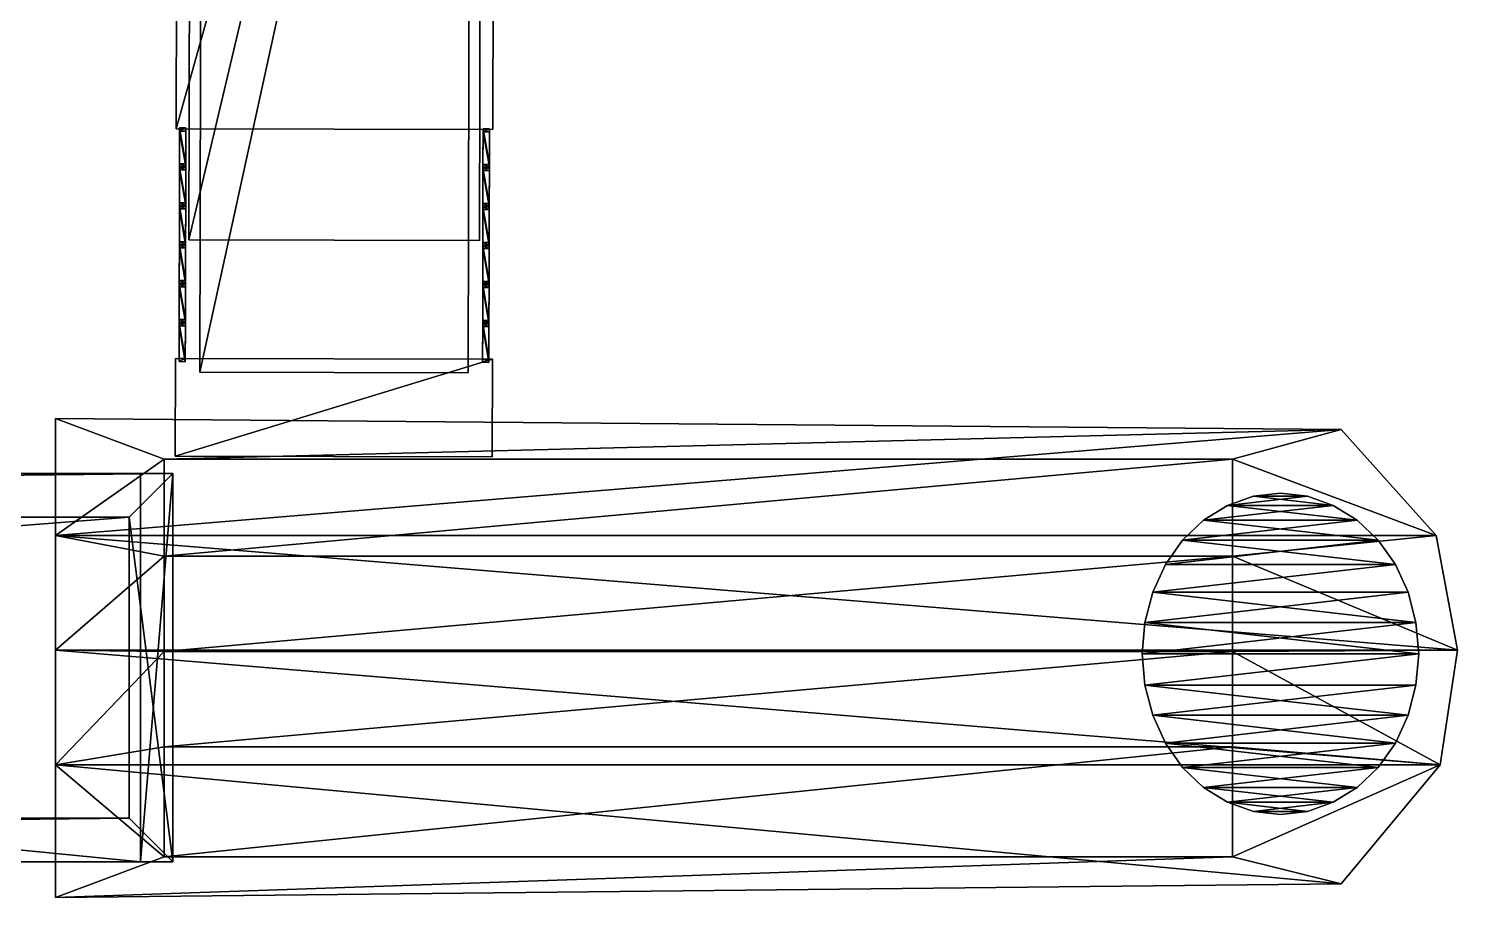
# Model space of a CAD drawing. Header units: millimetres. Extents: x -39 to 131, y -304 to 0.
# Drawn here: x 62.42 to 72.76, y -106.69 to -100.41 of the extents above; entities that cross this region are included whole.
import ezdxf

# ---------------------------------------------------------------- set-up
doc = ezdxf.new("R2010")
doc.units = ezdxf.units.MM
for name, color, linetype in [('CUBE_015_1', 7, 'Continuous'), ('MESH285', 7, 'Continuous'), ('MESH286', 7, 'Continuous'), ('MESH33', 7, 'Continuous'), ('MESH34', 7, 'Continuous'), ('MESH485', 7, 'Continuous'), ('TUNNEL1102', 7, 'Continuous'), ('TUNNEL2114', 7, 'Continuous'), ('TUNNEL3126', 7, 'Continuous')]:
    doc.layers.add(name, color=color, linetype=linetype)

msp = doc.modelspace()

# ---------------------------------------------------------------- meshes
at = {"layer": 'CUBE_015_1'}
mesh = msp.add_polyface(dxfattribs=at)
corners = [(63.467, -106.433, 5.884), (63.152, -106.117, 5.907), (34.944, -106.433, 7.978), (63.467, -106.433, 5.884), (63.152, -103.939, 5.907), (63.152, -106.117, 5.907), (63.467, -103.623, 5.884), (63.467, -103.623, 5.884), (35.259, -103.939, 7.955), (63.152, -103.939, 5.907), (63.467, -103.623, 5.884), (34.944, -103.623, 7.978), (35.259, -103.939, 7.955), (34.944, -103.623, 7.978), (63.467, -103.623, 5.884), (63.233, -103.623, 2.702), (63.467, -103.623, 5.884), (63.233, -106.433, 2.702), (63.233, -103.623, 2.702), (63.467, -106.433, 5.884), (34.944, -106.433, 7.978), (63.233, -106.433, 2.702), (63.467, -106.433, 5.884), (34.71, -106.433, 4.797), (34.71, -103.623, 4.797), (34.71, -106.433, 4.797), (34.944, -106.433, 7.978), (63.233, -106.433, 2.702), (34.71, -106.433, 4.797), (34.71, -103.623, 4.797), (63.233, -103.623, 2.702), (34.71, -103.623, 4.797), (34.944, -103.623, 7.978), (35.259, -103.939, 7.955), (34.944, -103.623, 7.978), (34.944, -106.433, 7.978), (35.259, -106.117, 7.955), (63.152, -106.117, 5.907), (35.259, -106.117, 7.955), (34.944, -106.433, 7.978), (63.152, -103.939, 5.907), (35.259, -106.117, 7.955), (63.152, -106.117, 5.907), (35.259, -103.939, 7.955)]
mesh.append_faces([[corners[k] for k in face] for face in [(0, 1, 2), (3, 4, 5), (6, 4, 3), (7, 8, 9), (10, 11, 12), (13, 14, 15), (16, 17, 18), (16, 19, 17), (20, 21, 22), (20, 23, 21), (24, 25, 26), (27, 28, 29), (27, 29, 30), (13, 15, 31), (24, 26, 32), (33, 34, 35), (33, 35, 36), (37, 38, 39), (40, 41, 42), (40, 43, 41)]])
at = {"layer": 'MESH285'}
mesh = msp.add_polyface(dxfattribs=at)
corners = [(63.557, -102.793, 3.234), (63.557, -102.815, 3.234), (63.512, -102.814, 3.234), (63.558, -102.536, 5.727), (63.557, -102.815, 3.234), (63.557, -102.793, 3.234), (63.558, -102.536, 5.727), (63.558, -102.555, 5.756), (63.557, -102.815, 3.234), (63.558, -102.536, 5.727), (63.558, -102.536, 5.808), (63.558, -102.555, 5.756), (63.558, -102.53, 5.727), (63.558, -102.536, 5.808), (63.558, -102.536, 5.727), (63.558, -102.53, 5.808), (63.558, -102.536, 5.808), (63.558, -102.53, 5.727), (63.558, -102.53, 5.808), (63.512, -102.536, 5.808), (63.558, -102.536, 5.808), (63.512, -102.53, 5.808), (63.558, -102.53, 5.808), (63.512, -102.511, 5.756), (63.512, -102.53, 5.808), (63.558, -102.511, 5.756), (63.558, -102.511, 5.756), (63.558, -102.53, 5.808), (63.558, -102.53, 5.727), (63.558, -102.254, 3.263), (63.558, -102.511, 5.756), (63.558, -102.53, 5.727), (63.558, -102.511, 5.756), (63.558, -102.254, 3.263), (63.513, -102.254, 3.263), (63.558, -102.254, 3.263), (63.558, -102.273, 3.234), (63.513, -102.254, 3.263), (63.558, -102.254, 3.263), (63.558, -102.53, 5.727), (63.558, -102.273, 3.234), (63.558, -102.53, 5.727), (63.513, -102.273, 3.234), (63.558, -102.273, 3.234), (63.512, -102.53, 5.727), (63.513, -102.254, 3.263), (63.513, -102.273, 3.234), (63.512, -102.53, 5.727), (63.513, -102.273, 3.234), (63.513, -102.273, 3.234), (63.513, -102.254, 3.182), (63.558, -102.273, 3.234), (63.513, -102.254, 3.263), (63.513, -102.254, 3.182), (63.513, -102.273, 3.234), (63.513, -102.248, 3.182), (63.513, -102.254, 3.182), (63.513, -102.254, 3.263), (63.558, -102.248, 3.182), (63.513, -102.254, 3.182), (63.513, -102.248, 3.182), (63.558, -102.254, 3.182), (63.558, -102.248, 3.182), (63.558, -102.248, 3.263), (63.558, -102.254, 3.182), (63.559, -102.229, 3.234), (63.558, -102.248, 3.263), (63.558, -102.248, 3.182), (63.559, -101.973, 5.727), (63.558, -102.248, 3.263), (63.559, -102.229, 3.234), (63.559, -101.973, 5.727), (63.559, -101.992, 5.756), (63.558, -102.248, 3.263), (63.559, -101.973, 5.727), (63.559, -101.973, 5.808), (63.559, -101.992, 5.756), (63.559, -101.967, 5.727), (63.559, -101.973, 5.808), (63.559, -101.973, 5.727), (63.559, -101.967, 5.808), (63.559, -101.973, 5.808), (63.559, -101.967, 5.727), (63.559, -101.967, 5.808), (63.514, -101.973, 5.808), (63.559, -101.973, 5.808), (63.514, -101.967, 5.808), (63.559, -101.967, 5.808), (63.514, -101.948, 5.756), (63.514, -101.967, 5.808), (63.559, -101.948, 5.756), (63.559, -101.948, 5.756), (63.559, -101.967, 5.808), (63.559, -101.967, 5.727), (63.56, -101.691, 3.263), (63.559, -101.948, 5.756), (63.559, -101.967, 5.727), (63.559, -101.948, 5.756), (63.56, -101.691, 3.263), (63.514, -101.691, 3.263), (63.56, -101.685, 3.263), (63.514, -101.691, 3.263), (63.56, -101.691, 3.263), (63.514, -101.685, 3.263), (63.514, -101.685, 3.263), (63.514, -101.666, 3.234), (63.56, -101.685, 3.263), (63.514, -101.666, 3.234), (63.514, -101.685, 3.182), (63.514, -101.685, 3.263), (63.514, -101.666, 3.234), (63.56, -101.685, 3.182), (63.514, -101.685, 3.182), (63.56, -101.666, 3.234), (63.56, -101.666, 3.234), (63.56, -101.685, 3.263), (63.56, -101.685, 3.182), (63.56, -101.666, 3.234), (63.515, -101.41, 5.727), (63.56, -101.666, 3.234), (63.514, -101.666, 3.234), (63.56, -101.41, 5.727), (63.56, -101.666, 3.234), (63.515, -101.41, 5.727), (63.56, -101.41, 5.727), (63.56, -101.685, 3.263), (63.56, -101.666, 3.234), (63.56, -101.41, 5.727), (63.56, -101.429, 5.756), (63.56, -101.685, 3.263), (63.56, -101.41, 5.727), (63.56, -101.41, 5.808), (63.56, -101.429, 5.756), (63.56, -101.404, 5.727), (63.56, -101.41, 5.808), (63.56, -101.41, 5.727), (63.56, -101.404, 5.808), (63.56, -101.41, 5.808), (63.56, -101.404, 5.727), (63.56, -101.404, 5.808), (63.515, -101.41, 5.808), (63.56, -101.41, 5.808), (63.515, -101.403, 5.808), (63.56, -101.404, 5.808), (63.515, -101.385, 5.756), (63.515, -101.403, 5.808), (63.56, -101.385, 5.756), (63.56, -101.385, 5.756), (63.56, -101.404, 5.808), (63.56, -101.404, 5.727), (63.561, -101.147, 3.234), (63.56, -101.385, 5.756), (63.56, -101.404, 5.727), (63.561, -101.125, 3.234), (63.56, -101.385, 5.756), (63.561, -101.147, 3.234), (63.56, -101.385, 5.756), (63.561, -101.125, 3.234), (63.516, -101.125, 3.234), (63.561, -101.125, 3.234), (63.515, -101.147, 3.234), (63.516, -101.125, 3.234), (63.561, -101.147, 3.234), (63.56, -101.404, 5.727), (63.515, -101.147, 3.234), (63.561, -101.147, 3.234), (63.515, -101.404, 5.727), (63.516, -101.125, 3.234), (63.515, -101.147, 3.234), (63.515, -101.404, 5.727), (63.516, -101.125, 3.234), (63.515, -101.404, 5.727), (63.515, -101.385, 5.756), (63.515, -101.385, 5.756), (63.515, -101.404, 5.727), (63.515, -101.403, 5.808), (63.515, -101.403, 5.808), (63.515, -101.404, 5.727), (63.515, -101.41, 5.808), (63.515, -101.404, 5.727), (63.515, -101.41, 5.727), (63.515, -101.41, 5.808), (63.56, -101.404, 5.727), (63.515, -101.41, 5.727), (63.515, -101.404, 5.727), (63.56, -101.41, 5.727), (63.515, -101.41, 5.727), (63.515, -101.428, 5.756), (63.515, -101.41, 5.808), (63.515, -101.41, 5.727), (63.514, -101.685, 3.263), (63.515, -101.428, 5.756), (63.515, -101.41, 5.727), (63.514, -101.666, 3.234), (63.514, -101.685, 3.263), (63.515, -101.428, 5.756), (63.514, -101.685, 3.263), (63.56, -101.685, 3.263), (63.56, -101.429, 5.756), (63.515, -101.41, 5.808), (63.515, -101.428, 5.756), (63.56, -101.429, 5.756), (63.56, -101.41, 5.808), (63.56, -101.385, 5.756), (63.516, -101.125, 3.234), (63.515, -101.385, 5.756), (63.56, -101.685, 3.182), (63.56, -101.685, 3.263), (63.56, -101.691, 3.182), (63.56, -101.685, 3.263), (63.56, -101.691, 3.263), (63.56, -101.691, 3.182), (63.56, -101.691, 3.263), (63.56, -101.71, 3.234), (63.56, -101.691, 3.182), (63.56, -101.691, 3.263), (63.559, -101.967, 5.727), (63.56, -101.71, 3.234), (63.559, -101.967, 5.727), (63.514, -101.71, 3.234), (63.56, -101.71, 3.234), (63.514, -101.967, 5.727), (63.514, -101.71, 3.234), (63.559, -101.967, 5.727), (63.514, -101.691, 3.263), (63.514, -101.71, 3.234), (63.514, -101.967, 5.727), (63.514, -101.691, 3.263), (63.514, -101.691, 3.182), (63.514, -101.71, 3.234), (63.514, -101.685, 3.182), (63.514, -101.691, 3.182), (63.514, -101.691, 3.263), (63.56, -101.685, 3.182), (63.514, -101.691, 3.182), (63.514, -101.685, 3.182), (63.56, -101.691, 3.182), (63.56, -101.71, 3.234), (63.514, -101.691, 3.182), (63.56, -101.691, 3.182), (63.514, -101.71, 3.234), (63.514, -101.691, 3.263), (63.56, -101.71, 3.234), (63.514, -101.71, 3.234), (63.56, -101.691, 3.263), (63.56, -101.71, 3.234), (63.514, -101.691, 3.263), (63.514, -101.685, 3.182), (63.514, -101.691, 3.263), (63.514, -101.685, 3.263), (63.514, -101.691, 3.263), (63.514, -101.967, 5.727), (63.514, -101.948, 5.756), (63.514, -101.948, 5.756), (63.514, -101.967, 5.727), (63.514, -101.967, 5.808), (63.514, -101.967, 5.808), (63.514, -101.967, 5.727), (63.514, -101.973, 5.808), (63.514, -101.967, 5.727), (63.514, -101.973, 5.727), (63.514, -101.973, 5.808), (63.559, -101.967, 5.727), (63.514, -101.973, 5.727), (63.514, -101.967, 5.727), (63.559, -101.973, 5.727), (63.559, -101.973, 5.727), (63.559, -102.229, 3.234), (63.514, -101.973, 5.727), (63.514, -101.973, 5.727), (63.559, -102.229, 3.234), (63.513, -102.229, 3.234), (63.559, -102.229, 3.234), (63.558, -102.248, 3.182), (63.513, -102.229, 3.234), (63.513, -102.248, 3.182), (63.513, -102.229, 3.234), (63.513, -102.248, 3.182), (63.513, -102.248, 3.263), (63.513, -102.248, 3.182), (63.513, -102.254, 3.263), (63.513, -102.248, 3.263), (63.558, -102.248, 3.263), (63.513, -102.248, 3.263), (63.513, -102.254, 3.263), (63.514, -101.992, 5.756), (63.513, -102.248, 3.263), (63.558, -102.248, 3.263), (63.514, -101.973, 5.727), (63.513, -102.248, 3.263), (63.514, -101.992, 5.756), (63.514, -101.973, 5.727), (63.513, -102.229, 3.234), (63.513, -102.248, 3.263), (63.513, -102.248, 3.263), (63.513, -102.229, 3.234), (63.558, -102.248, 3.263), (63.559, -102.229, 3.234), (63.514, -101.973, 5.727), (63.514, -101.992, 5.756), (63.514, -101.973, 5.808), (63.514, -101.973, 5.808), (63.514, -101.992, 5.756), (63.559, -101.992, 5.756), (63.514, -101.992, 5.756), (63.558, -102.248, 3.263), (63.559, -101.992, 5.756), (63.559, -101.973, 5.808), (63.558, -102.254, 3.263), (63.558, -102.248, 3.263), (63.558, -102.254, 3.263), (63.558, -102.254, 3.182), (63.558, -102.254, 3.263), (63.558, -102.273, 3.234), (63.558, -102.254, 3.182), (63.558, -102.254, 3.182), (63.514, -101.948, 5.756), (63.513, -102.254, 3.263), (63.512, -102.53, 5.727), (63.512, -102.511, 5.756), (63.512, -102.511, 5.756), (63.512, -102.53, 5.727), (63.512, -102.53, 5.808), (63.512, -102.53, 5.808), (63.512, -102.53, 5.727), (63.512, -102.536, 5.808), (63.512, -102.53, 5.727), (63.512, -102.536, 5.727), (63.512, -102.536, 5.808), (63.558, -102.53, 5.727), (63.512, -102.536, 5.727), (63.512, -102.53, 5.727), (63.558, -102.536, 5.727), (63.558, -102.536, 5.727), (63.557, -102.793, 3.234), (63.512, -102.536, 5.727), (63.512, -102.793, 3.234), (63.512, -102.793, 3.234), (63.512, -102.536, 5.727), (63.512, -102.793, 3.234), (63.512, -102.814, 3.234), (63.512, -102.536, 5.727), (63.512, -102.814, 3.234), (63.512, -102.555, 5.756), (63.512, -102.555, 5.756), (63.512, -102.814, 3.234), (63.557, -102.815, 3.234), (63.558, -102.555, 5.756), (63.512, -102.536, 5.808), (63.512, -102.555, 5.756), (63.558, -102.555, 5.756), (63.512, -102.536, 5.727), (63.512, -102.555, 5.756), (63.512, -102.536, 5.808), (63.558, -102.536, 5.808), (63.512, -102.511, 5.756)]
mesh.append_faces([[corners[k] for k in face] for face in [(0, 1, 2), (3, 4, 5), (6, 7, 8), (9, 10, 11), (12, 13, 14), (15, 16, 17), (18, 19, 20), (18, 21, 19), (22, 23, 24), (22, 25, 23), (26, 27, 28), (29, 30, 31), (32, 33, 34), (35, 36, 37), (38, 39, 40), (41, 42, 43), (44, 42, 41), (45, 46, 47), (37, 36, 48), (49, 50, 51), (52, 53, 54), (55, 56, 57), (58, 59, 60), (58, 61, 59), (62, 63, 64), (65, 66, 67), (68, 69, 70), (71, 72, 73), (74, 75, 76), (77, 78, 79), (80, 81, 82), (83, 84, 85), (83, 86, 84), (87, 88, 89), (87, 90, 88), (91, 92, 93), (94, 95, 96), (97, 98, 99), (100, 101, 102), (100, 103, 101), (104, 105, 106), (107, 108, 109), (110, 111, 112), (113, 111, 110), (114, 115, 116), (106, 105, 117), (118, 119, 120), (121, 122, 123), (124, 125, 126), (127, 128, 129), (130, 131, 132), (133, 134, 135), (136, 137, 138), (139, 140, 141), (139, 142, 140), (143, 144, 145), (143, 146, 144), (147, 148, 149), (150, 151, 152), (153, 154, 155), (156, 157, 158), (159, 160, 161), (159, 162, 160), (163, 164, 165), (166, 164, 163), (167, 168, 169), (170, 171, 172), (173, 174, 175), (176, 177, 178), (179, 180, 181), (182, 183, 184), (182, 185, 183), (186, 187, 188), (189, 190, 191), (192, 193, 194), (195, 196, 197), (195, 197, 198), (199, 200, 201), (199, 201, 202), (203, 204, 205), (206, 207, 208), (209, 210, 211), (212, 213, 214), (215, 216, 217), (218, 219, 220), (221, 222, 223), (224, 225, 226), (227, 228, 229), (230, 231, 232), (233, 234, 235), (233, 236, 234), (237, 238, 239), (240, 238, 237), (241, 242, 243), (244, 245, 246), (247, 248, 249), (250, 251, 252), (253, 254, 255), (256, 257, 258), (259, 260, 261), (262, 263, 264), (262, 265, 263), (266, 267, 268), (269, 270, 271), (272, 273, 274), (274, 273, 275), (276, 277, 278), (279, 280, 281), (282, 283, 284), (285, 286, 287), (288, 289, 290), (291, 292, 293), (294, 295, 296), (296, 295, 297), (298, 299, 300), (301, 302, 303), (304, 305, 306), (301, 303, 307), (282, 284, 308), (309, 310, 311), (312, 313, 314), (51, 50, 315), (97, 99, 316), (317, 318, 319), (320, 321, 322), (323, 324, 325), (326, 327, 328), (329, 330, 331), (329, 332, 330), (333, 334, 335), (335, 334, 336), (0, 2, 337), (338, 339, 340), (341, 342, 343), (344, 345, 346), (344, 346, 347), (348, 349, 350), (351, 352, 353), (348, 350, 354), (32, 34, 355)]])
at = {"layer": 'MESH286'}
mesh = msp.add_polyface(dxfattribs=at)
corners = [(65.756, -101.152, 3.234), (65.756, -101.39, 5.756), (65.756, -101.409, 5.727), (65.756, -101.13, 3.234), (65.756, -101.39, 5.756), (65.756, -101.152, 3.234), (65.756, -101.39, 5.756), (65.756, -101.13, 3.234), (65.711, -101.13, 3.234), (65.756, -101.13, 3.234), (65.711, -101.152, 3.234), (65.711, -101.13, 3.234), (65.756, -101.152, 3.234), (65.756, -101.409, 5.727), (65.711, -101.152, 3.234), (65.756, -101.152, 3.234), (65.71, -101.409, 5.727), (65.711, -101.152, 3.234), (65.756, -101.409, 5.727), (65.711, -101.13, 3.234), (65.711, -101.152, 3.234), (65.71, -101.409, 5.727), (65.711, -101.13, 3.234), (65.71, -101.409, 5.727), (65.71, -101.39, 5.756), (65.71, -101.39, 5.756), (65.71, -101.409, 5.727), (65.71, -101.408, 5.808), (65.71, -101.408, 5.808), (65.71, -101.409, 5.727), (65.71, -101.415, 5.808), (65.71, -101.409, 5.727), (65.71, -101.414, 5.727), (65.71, -101.415, 5.808), (65.756, -101.409, 5.727), (65.71, -101.414, 5.727), (65.71, -101.409, 5.727), (65.756, -101.415, 5.727), (65.756, -101.409, 5.727), (65.756, -101.415, 5.808), (65.756, -101.415, 5.727), (65.756, -101.409, 5.808), (65.756, -101.415, 5.808), (65.756, -101.409, 5.727), (65.756, -101.409, 5.808), (65.71, -101.415, 5.808), (65.756, -101.415, 5.808), (65.71, -101.408, 5.808), (65.756, -101.409, 5.808), (65.71, -101.39, 5.756), (65.71, -101.408, 5.808), (65.756, -101.39, 5.756), (65.756, -101.39, 5.756), (65.756, -101.409, 5.808), (65.756, -101.409, 5.727), (65.71, -101.39, 5.756), (65.71, -101.415, 5.808), (65.756, -101.434, 5.756), (65.756, -101.415, 5.808), (65.71, -101.415, 5.808), (65.71, -101.433, 5.756), (65.756, -101.434, 5.756), (65.71, -101.414, 5.727), (65.71, -101.433, 5.756), (65.71, -101.415, 5.808), (65.71, -101.414, 5.727), (65.71, -101.69, 3.263), (65.71, -101.433, 5.756), (65.71, -101.414, 5.727), (65.71, -101.671, 3.234), (65.71, -101.69, 3.263), (65.71, -101.414, 5.727), (65.755, -101.671, 3.234), (65.71, -101.671, 3.234), (65.756, -101.415, 5.727), (65.756, -101.415, 5.727), (65.755, -101.69, 3.263), (65.755, -101.671, 3.234), (65.756, -101.415, 5.727), (65.756, -101.434, 5.756), (65.755, -101.69, 3.263), (65.756, -101.415, 5.727), (65.756, -101.415, 5.808), (65.756, -101.434, 5.756), (65.71, -101.433, 5.756), (65.755, -101.69, 3.263), (65.756, -101.434, 5.756), (65.71, -101.433, 5.756), (65.71, -101.69, 3.263), (65.755, -101.69, 3.263), (65.71, -101.69, 3.263), (65.71, -101.671, 3.234), (65.755, -101.69, 3.263), (65.71, -101.671, 3.234), (65.71, -101.69, 3.182), (65.71, -101.69, 3.263), (65.71, -101.671, 3.234), (65.755, -101.69, 3.182), (65.71, -101.69, 3.182), (65.755, -101.671, 3.234), (65.755, -101.69, 3.182), (65.71, -101.671, 3.234), (65.755, -101.671, 3.234), (65.755, -101.69, 3.263), (65.755, -101.69, 3.182), (65.755, -101.69, 3.263), (65.71, -101.671, 3.234), (65.755, -101.671, 3.234), (65.755, -101.69, 3.182), (65.755, -101.69, 3.263), (65.755, -101.696, 3.182), (65.755, -101.69, 3.263), (65.755, -101.696, 3.263), (65.755, -101.696, 3.182), (65.755, -101.69, 3.263), (65.71, -101.696, 3.263), (65.755, -101.696, 3.263), (65.71, -101.69, 3.263), (65.71, -101.69, 3.182), (65.71, -101.696, 3.263), (65.71, -101.69, 3.263), (65.71, -101.69, 3.182), (65.71, -101.696, 3.182), (65.71, -101.696, 3.263), (65.755, -101.69, 3.182), (65.71, -101.696, 3.182), (65.71, -101.69, 3.182), (65.755, -101.696, 3.182), (65.755, -101.715, 3.234), (65.71, -101.696, 3.182), (65.755, -101.696, 3.182), (65.71, -101.715, 3.234), (65.71, -101.696, 3.182), (65.755, -101.715, 3.234), (65.71, -101.696, 3.263), (65.71, -101.696, 3.182), (65.71, -101.715, 3.234), (65.71, -101.696, 3.263), (65.755, -101.715, 3.234), (65.71, -101.715, 3.234), (65.755, -101.696, 3.263), (65.755, -101.715, 3.234), (65.71, -101.696, 3.263), (65.755, -101.696, 3.263), (65.754, -101.972, 5.727), (65.755, -101.715, 3.234), (65.755, -101.696, 3.263), (65.754, -101.953, 5.756), (65.754, -101.972, 5.727), (65.754, -101.953, 5.756), (65.755, -101.696, 3.263), (65.71, -101.696, 3.263), (65.709, -101.953, 5.756), (65.71, -101.696, 3.263), (65.709, -101.972, 5.727), (65.709, -101.953, 5.756), (65.71, -101.696, 3.263), (65.71, -101.715, 3.234), (65.709, -101.972, 5.727), (65.709, -101.972, 5.727), (65.71, -101.715, 3.234), (65.754, -101.972, 5.727), (65.755, -101.715, 3.234), (65.754, -101.972, 5.727), (65.709, -101.978, 5.727), (65.709, -101.972, 5.727), (65.754, -101.978, 5.727), (65.754, -101.972, 5.727), (65.754, -101.978, 5.808), (65.754, -101.978, 5.727), (65.754, -101.972, 5.808), (65.754, -101.978, 5.808), (65.754, -101.972, 5.727), (65.754, -101.972, 5.808), (65.709, -101.978, 5.808), (65.754, -101.978, 5.808), (65.709, -101.972, 5.808), (65.754, -101.972, 5.808), (65.709, -101.953, 5.756), (65.709, -101.972, 5.808), (65.754, -101.972, 5.808), (65.754, -101.953, 5.756), (65.709, -101.953, 5.756), (65.754, -101.953, 5.756), (65.754, -101.972, 5.808), (65.754, -101.972, 5.727), (65.709, -101.953, 5.756), (65.709, -101.972, 5.727), (65.709, -101.972, 5.808), (65.709, -101.972, 5.808), (65.709, -101.972, 5.727), (65.709, -101.978, 5.808), (65.709, -101.972, 5.727), (65.709, -101.978, 5.727), (65.709, -101.978, 5.808), (65.709, -101.978, 5.727), (65.709, -101.997, 5.756), (65.709, -101.978, 5.808), (65.709, -101.978, 5.727), (65.708, -102.253, 3.263), (65.709, -101.997, 5.756), (65.709, -101.978, 5.727), (65.708, -102.234, 3.234), (65.708, -102.253, 3.263), (65.709, -101.978, 5.727), (65.754, -102.234, 3.234), (65.708, -102.234, 3.234), (65.754, -101.978, 5.727), (65.754, -101.978, 5.727), (65.754, -102.253, 3.263), (65.754, -102.234, 3.234), (65.754, -101.978, 5.727), (65.754, -101.997, 5.756), (65.754, -102.253, 3.263), (65.754, -101.978, 5.727), (65.754, -101.978, 5.808), (65.754, -101.997, 5.756), (65.709, -101.978, 5.808), (65.754, -101.997, 5.756), (65.754, -101.978, 5.808), (65.709, -101.978, 5.808), (65.709, -101.997, 5.756), (65.754, -101.997, 5.756), (65.709, -101.997, 5.756), (65.754, -102.253, 3.263), (65.754, -101.997, 5.756), (65.708, -102.253, 3.263), (65.708, -102.253, 3.263), (65.708, -102.234, 3.234), (65.754, -102.253, 3.263), (65.708, -102.234, 3.234), (65.708, -102.253, 3.182), (65.708, -102.253, 3.263), (65.708, -102.234, 3.234), (65.754, -102.253, 3.182), (65.708, -102.253, 3.182), (65.754, -102.234, 3.234), (65.754, -102.253, 3.182), (65.708, -102.234, 3.234), (65.754, -102.234, 3.234), (65.754, -102.253, 3.263), (65.754, -102.253, 3.182), (65.754, -102.253, 3.263), (65.708, -102.234, 3.234), (65.754, -102.234, 3.234), (65.754, -102.253, 3.182), (65.754, -102.253, 3.263), (65.754, -102.259, 3.182), (65.754, -102.253, 3.263), (65.754, -102.259, 3.263), (65.754, -102.259, 3.182), (65.754, -102.253, 3.263), (65.708, -102.259, 3.263), (65.754, -102.259, 3.263), (65.708, -102.253, 3.263), (65.708, -102.253, 3.182), (65.708, -102.259, 3.263), (65.708, -102.253, 3.263), (65.708, -102.253, 3.182), (65.708, -102.259, 3.182), (65.708, -102.259, 3.263), (65.754, -102.253, 3.182), (65.708, -102.259, 3.182), (65.708, -102.253, 3.182), (65.754, -102.259, 3.182), (65.754, -102.278, 3.234), (65.708, -102.259, 3.182), (65.754, -102.259, 3.182), (65.708, -102.278, 3.234), (65.708, -102.259, 3.182), (65.754, -102.278, 3.234), (65.708, -102.259, 3.263), (65.708, -102.259, 3.182), (65.708, -102.278, 3.234), (65.708, -102.259, 3.263), (65.708, -102.278, 3.234), (65.708, -102.535, 5.727), (65.708, -102.259, 3.263), (65.754, -102.278, 3.234), (65.708, -102.278, 3.234), (65.754, -102.259, 3.263), (65.754, -102.278, 3.234), (65.708, -102.259, 3.263), (65.754, -102.259, 3.263), (65.754, -102.278, 3.234), (65.754, -102.259, 3.182), (65.754, -102.259, 3.263), (65.753, -102.535, 5.727), (65.754, -102.278, 3.234), (65.754, -102.259, 3.263), (65.753, -102.516, 5.756), (65.753, -102.535, 5.727), (65.753, -102.516, 5.756), (65.754, -102.259, 3.263), (65.708, -102.259, 3.263), (65.708, -102.516, 5.756), (65.708, -102.259, 3.263), (65.708, -102.535, 5.727), (65.708, -102.516, 5.756), (65.708, -102.516, 5.756), (65.708, -102.535, 5.727), (65.708, -102.535, 5.808), (65.708, -102.535, 5.808), (65.708, -102.535, 5.727), (65.708, -102.541, 5.808), (65.708, -102.535, 5.727), (65.708, -102.541, 5.727), (65.708, -102.541, 5.808), (65.753, -102.535, 5.727), (65.708, -102.541, 5.727), (65.708, -102.535, 5.727), (65.753, -102.541, 5.727), (65.753, -102.535, 5.727), (65.753, -102.541, 5.808), (65.753, -102.541, 5.727), (65.753, -102.535, 5.808), (65.753, -102.541, 5.808), (65.753, -102.535, 5.727), (65.753, -102.535, 5.808), (65.708, -102.541, 5.808), (65.753, -102.541, 5.808), (65.708, -102.535, 5.808), (65.753, -102.535, 5.808), (65.708, -102.516, 5.756), (65.708, -102.535, 5.808), (65.753, -102.535, 5.808), (65.753, -102.516, 5.756), (65.708, -102.516, 5.756), (65.753, -102.516, 5.756), (65.753, -102.535, 5.808), (65.753, -102.535, 5.727), (65.708, -102.541, 5.808), (65.753, -102.56, 5.756), (65.753, -102.541, 5.808), (65.708, -102.541, 5.808), (65.708, -102.56, 5.756), (65.753, -102.56, 5.756), (65.708, -102.541, 5.727), (65.708, -102.56, 5.756), (65.708, -102.541, 5.808), (65.708, -102.541, 5.727), (65.707, -102.819, 3.234), (65.708, -102.56, 5.756), (65.708, -102.541, 5.727), (65.707, -102.798, 3.234), (65.707, -102.819, 3.234), (65.708, -102.541, 5.727), (65.753, -102.798, 3.234), (65.707, -102.798, 3.234), (65.753, -102.541, 5.727), (65.753, -102.541, 5.727), (65.753, -102.82, 3.234), (65.753, -102.798, 3.234), (65.753, -102.541, 5.727), (65.753, -102.56, 5.756), (65.753, -102.82, 3.234), (65.753, -102.541, 5.727), (65.753, -102.541, 5.808), (65.753, -102.56, 5.756), (65.708, -102.56, 5.756), (65.753, -102.82, 3.234), (65.753, -102.56, 5.756), (65.707, -102.819, 3.234), (65.753, -102.798, 3.234), (65.753, -102.82, 3.234), (65.707, -102.819, 3.234), (65.707, -102.798, 3.234), (65.708, -102.535, 5.727), (65.708, -102.278, 3.234), (65.753, -102.535, 5.727), (65.754, -102.278, 3.234), (65.755, -101.696, 3.263), (65.755, -101.715, 3.234), (65.755, -101.696, 3.182)]
mesh.append_faces([[corners[k] for k in face] for face in [(0, 1, 2), (3, 4, 5), (6, 7, 8), (9, 10, 11), (9, 12, 10), (13, 14, 15), (16, 17, 18), (19, 20, 21), (22, 23, 24), (25, 26, 27), (28, 29, 30), (31, 32, 33), (34, 35, 36), (34, 37, 35), (38, 39, 40), (41, 42, 43), (44, 45, 46), (44, 47, 45), (48, 49, 50), (48, 51, 49), (52, 53, 54), (6, 8, 55), (56, 57, 58), (59, 60, 61), (62, 63, 64), (65, 66, 67), (68, 69, 70), (71, 72, 73), (74, 72, 71), (75, 76, 77), (78, 79, 80), (81, 82, 83), (84, 85, 86), (87, 88, 89), (90, 91, 92), (93, 94, 95), (96, 97, 98), (99, 100, 101), (102, 103, 104), (105, 106, 107), (108, 109, 110), (111, 112, 113), (114, 115, 116), (114, 117, 115), (118, 119, 120), (121, 122, 123), (124, 125, 126), (124, 127, 125), (128, 129, 130), (131, 132, 133), (134, 135, 136), (137, 138, 139), (140, 141, 142), (143, 144, 145), (146, 147, 148), (149, 150, 151), (149, 151, 152), (153, 154, 155), (156, 157, 158), (159, 160, 161), (161, 160, 162), (163, 164, 165), (163, 166, 164), (167, 168, 169), (170, 171, 172), (173, 174, 175), (173, 176, 174), (177, 178, 179), (180, 181, 182), (183, 184, 185), (186, 187, 188), (189, 190, 191), (192, 193, 194), (195, 196, 197), (198, 199, 200), (201, 202, 203), (204, 205, 206), (207, 205, 204), (208, 209, 210), (211, 212, 213), (214, 215, 216), (217, 218, 219), (220, 221, 222), (223, 224, 225), (223, 226, 224), (227, 228, 229), (230, 231, 232), (233, 234, 235), (236, 237, 238), (239, 240, 241), (242, 243, 244), (245, 246, 247), (248, 249, 250), (251, 252, 253), (251, 254, 252), (255, 256, 257), (258, 259, 260), (261, 262, 263), (261, 264, 262), (265, 266, 267), (268, 269, 270), (271, 272, 273), (274, 275, 276), (277, 278, 279), (280, 281, 282), (283, 284, 285), (286, 287, 288), (289, 290, 291), (292, 293, 294), (292, 294, 295), (296, 297, 298), (299, 300, 301), (302, 303, 304), (305, 306, 307), (308, 309, 310), (308, 311, 309), (312, 313, 314), (315, 316, 317), (318, 319, 320), (318, 321, 319), (322, 323, 324), (325, 326, 327), (328, 329, 330), (331, 332, 333), (334, 335, 336), (337, 338, 339), (340, 341, 342), (343, 344, 345), (346, 347, 348), (349, 347, 346), (350, 351, 352), (353, 354, 355), (356, 357, 358), (359, 360, 361), (359, 362, 360), (363, 364, 365), (363, 365, 366), (367, 368, 369), (369, 368, 370), (371, 372, 373)]])
at = {"layer": 'MESH33'}
mesh = msp.add_polyface(dxfattribs=at)
corners = [(71.673, -106.067, 5.387), (71.478, -106.089, 5.387), (71.283, -106.067, 5.387), (71.478, -106.089, 7.387), (71.478, -106.089, 5.387), (71.673, -106.067, 5.387), (71.283, -106.067, 7.387), (71.478, -106.089, 5.387), (71.478, -106.089, 7.387), (71.283, -106.067, 5.387), (71.095, -106.001, 7.387), (71.283, -106.067, 5.387), (71.283, -106.067, 7.387), (71.095, -106.001, 5.387), (70.922, -105.894, 7.387), (71.095, -106.001, 5.387), (71.095, -106.001, 7.387), (70.922, -105.894, 5.387), (70.77, -105.749, 7.387), (70.922, -105.894, 5.387), (70.922, -105.894, 7.387), (70.77, -105.749, 5.387), (70.646, -105.573, 5.387), (70.77, -105.749, 5.387), (70.77, -105.749, 7.387), (72.185, -105.749, 5.387), (70.77, -105.749, 5.387), (70.646, -105.573, 5.387), (72.033, -105.894, 5.387), (72.033, -105.894, 7.387), (72.033, -105.894, 5.387), (72.185, -105.749, 5.387), (71.86, -106.001, 7.387), (72.033, -105.894, 5.387), (72.033, -105.894, 7.387), (71.86, -106.001, 5.387), (71.673, -106.067, 7.387), (71.86, -106.001, 5.387), (71.86, -106.001, 7.387), (71.673, -106.067, 5.387), (71.673, -106.067, 7.387), (71.673, -106.067, 7.387), (71.283, -106.067, 7.387), (71.478, -106.089, 7.387), (71.86, -106.001, 7.387), (71.095, -106.001, 7.387), (72.033, -105.894, 7.387), (70.922, -105.894, 7.387), (72.185, -105.749, 7.387), (70.77, -105.749, 7.387), (72.309, -105.573, 7.387), (70.646, -105.573, 7.387), (72.401, -105.372, 7.387), (70.554, -105.372, 7.387), (72.458, -105.154, 7.387), (70.497, -105.154, 7.387), (72.478, -104.928, 7.387), (70.478, -104.928, 7.387), (72.458, -104.701, 7.387), (72.458, -104.701, 7.387), (72.478, -104.928, 7.387), (72.478, -104.928, 5.387), (72.478, -104.928, 7.387), (72.458, -105.154, 5.387), (72.478, -104.928, 5.387), (72.458, -105.154, 7.387), (72.458, -105.154, 7.387), (72.401, -105.372, 5.387), (72.458, -105.154, 5.387), (72.401, -105.372, 7.387), (72.401, -105.372, 7.387), (72.309, -105.573, 5.387), (72.401, -105.372, 5.387), (72.309, -105.573, 7.387), (72.309, -105.573, 7.387), (72.185, -105.749, 5.387), (72.309, -105.573, 5.387), (72.185, -105.749, 7.387), (72.185, -105.749, 7.387), (72.309, -105.573, 5.387), (70.554, -105.372, 5.387), (70.554, -105.372, 5.387), (70.646, -105.573, 5.387), (70.646, -105.573, 7.387), (70.646, -105.573, 7.387), (70.554, -105.372, 7.387), (70.497, -105.154, 5.387), (70.554, -105.372, 5.387), (70.554, -105.372, 7.387), (72.401, -105.372, 5.387), (70.497, -105.154, 5.387), (72.458, -105.154, 5.387), (72.478, -104.928, 5.387), (70.478, -104.928, 5.387), (70.478, -104.928, 5.387), (70.497, -105.154, 5.387), (70.497, -105.154, 7.387), (70.497, -105.154, 7.387), (70.478, -104.928, 7.387), (70.497, -104.701, 5.387), (70.478, -104.928, 5.387), (70.478, -104.928, 7.387), (70.497, -104.701, 5.387), (72.458, -104.701, 5.387), (70.554, -104.483, 5.387), (70.554, -104.483, 5.387), (70.497, -104.701, 5.387), (70.497, -104.701, 7.387), (70.497, -104.701, 7.387), (70.497, -104.701, 7.387), (72.401, -104.483, 7.387), (72.401, -104.483, 7.387), (72.458, -104.701, 7.387), (72.458, -104.701, 5.387), (72.458, -104.701, 5.387), (72.401, -104.483, 5.387), (72.401, -104.483, 5.387), (72.309, -104.282, 5.387), (70.646, -104.282, 5.387), (70.646, -104.282, 5.387), (70.554, -104.483, 5.387), (70.554, -104.483, 7.387), (70.554, -104.483, 7.387), (70.554, -104.483, 7.387), (72.309, -104.282, 7.387), (72.309, -104.282, 7.387), (72.401, -104.483, 7.387), (72.401, -104.483, 5.387), (72.309, -104.282, 5.387), (72.185, -104.106, 7.387), (72.309, -104.282, 7.387), (72.309, -104.282, 5.387), (72.185, -104.106, 7.387), (70.646, -104.282, 7.387), (70.77, -104.106, 7.387), (72.033, -103.962, 7.387), (72.185, -104.106, 7.387), (72.033, -103.962, 5.387), (72.033, -103.962, 7.387), (72.185, -104.106, 5.387), (72.185, -104.106, 5.387), (70.77, -104.106, 5.387), (72.185, -104.106, 5.387), (70.77, -104.106, 5.387), (70.646, -104.282, 5.387), (70.646, -104.282, 7.387), (70.646, -104.282, 7.387), (70.77, -104.106, 7.387), (70.922, -103.962, 7.387), (70.77, -104.106, 5.387), (70.77, -104.106, 7.387), (70.922, -103.962, 5.387), (71.095, -103.854, 7.387), (70.922, -103.962, 5.387), (70.922, -103.962, 7.387), (71.095, -103.854, 5.387), (71.283, -103.788, 7.387), (71.095, -103.854, 5.387), (71.095, -103.854, 7.387), (71.283, -103.788, 5.387), (71.478, -103.766, 7.387), (71.283, -103.788, 5.387), (71.283, -103.788, 7.387), (71.478, -103.766, 5.387), (71.673, -103.788, 7.387), (71.478, -103.766, 5.387), (71.478, -103.766, 7.387), (71.673, -103.788, 5.387), (71.86, -103.854, 7.387), (71.673, -103.788, 5.387), (71.673, -103.788, 7.387), (71.86, -103.854, 5.387), (72.033, -103.962, 7.387), (71.86, -103.854, 5.387), (71.86, -103.854, 7.387), (72.033, -103.962, 5.387), (72.033, -103.962, 5.387), (71.095, -103.854, 5.387), (71.86, -103.854, 5.387), (70.922, -103.962, 5.387), (71.283, -103.788, 5.387), (71.673, -103.788, 5.387), (71.478, -103.766, 5.387), (71.86, -103.854, 7.387), (70.922, -103.962, 7.387), (71.095, -103.854, 7.387), (71.673, -103.788, 7.387), (71.283, -103.788, 7.387), (71.478, -103.766, 7.387), (71.86, -106.001, 5.387), (71.095, -106.001, 5.387), (70.922, -105.894, 5.387)]
mesh.append_faces([[corners[k] for k in face] for face in [(0, 1, 2), (3, 4, 5), (6, 7, 8), (6, 9, 7), (10, 11, 12), (10, 13, 11), (14, 15, 16), (14, 17, 15), (18, 19, 20), (18, 21, 19), (22, 23, 24), (25, 26, 27), (25, 28, 26), (29, 30, 31), (32, 33, 34), (32, 35, 33), (36, 37, 38), (36, 39, 37), (3, 5, 40), (41, 42, 43), (44, 42, 41), (44, 45, 42), (46, 45, 44), (46, 47, 45), (48, 47, 46), (48, 49, 47), (50, 49, 48), (50, 51, 49), (52, 51, 50), (52, 53, 51), (54, 53, 52), (54, 55, 53), (56, 55, 54), (56, 57, 55), (56, 58, 57), (59, 60, 61), (62, 63, 64), (62, 65, 63), (66, 67, 68), (66, 69, 67), (70, 71, 72), (70, 73, 71), (74, 75, 76), (74, 77, 75), (29, 31, 78), (79, 25, 27), (79, 27, 80), (81, 82, 83), (22, 24, 84), (81, 83, 85), (86, 87, 88), (89, 80, 90), (89, 79, 80), (91, 89, 90), (92, 91, 90), (92, 90, 93), (94, 95, 96), (86, 88, 97), (94, 96, 98), (99, 100, 101), (92, 93, 102), (92, 102, 103), (103, 102, 104), (105, 106, 107), (99, 101, 108), (58, 109, 57), (58, 110, 109), (111, 112, 113), (59, 61, 114), (111, 113, 115), (103, 104, 116), (116, 104, 117), (117, 104, 118), (119, 120, 121), (105, 107, 122), (110, 123, 109), (110, 124, 123), (125, 126, 127), (125, 127, 128), (129, 130, 131), (124, 132, 133), (132, 134, 133), (132, 135, 134), (136, 137, 138), (136, 139, 137), (129, 131, 140), (117, 141, 142), (117, 118, 141), (143, 144, 145), (119, 121, 146), (124, 133, 123), (143, 145, 147), (148, 149, 150), (148, 151, 149), (152, 153, 154), (152, 155, 153), (156, 157, 158), (156, 159, 157), (160, 161, 162), (160, 163, 161), (164, 165, 166), (164, 167, 165), (168, 169, 170), (168, 171, 169), (172, 173, 174), (172, 175, 173), (176, 177, 178), (176, 179, 177), (142, 179, 176), (142, 141, 179), (178, 177, 180), (178, 180, 181), (181, 180, 182), (135, 183, 184), (183, 185, 184), (183, 186, 185), (186, 187, 185), (186, 188, 187), (135, 184, 134), (189, 0, 190), (0, 2, 190), (189, 190, 191), (28, 189, 191), (28, 191, 26)]])
at = {"layer": 'MESH34'}
mesh = msp.add_polyface(dxfattribs=at)
corners = [(63.404, -104.221, 7.185), (63.404, -104.91, 7.185), (63.404, -104.91, 6.929), (63.404, -104.221, 7.185), (62.618, -104.901, 7.185), (63.404, -104.91, 7.185), (62.618, -104.071, 7.185), (63.404, -103.52, 7.185), (62.618, -103.227, 7.185), (71.918, -103.305, 7.185), (71.918, -103.305, 7.185), (62.618, -103.227, -0.615), (62.618, -103.227, 7.185), (71.918, -103.305, -0.615), (71.918, -103.305, 7.185), (72.604, -104.071, -0.615), (71.918, -103.305, -0.615), (72.604, -104.071, 7.185), (72.604, -104.071, 7.185), (71.131, -103.52, 7.185), (63.404, -103.52, 7.185), (71.131, -103.52, 6.929), (71.131, -103.52, 7.185), (63.404, -103.52, 6.929), (63.404, -103.52, 7.185), (63.404, -104.221, 6.929), (63.404, -103.52, 6.929), (71.131, -104.221, 6.929), (63.404, -104.221, 6.929), (63.404, -104.91, 6.929), (71.131, -103.52, 6.929), (63.404, -103.52, 6.929), (71.131, -103.52, 6.929), (71.131, -104.221, 6.929), (71.131, -104.221, 7.185), (71.131, -104.91, 7.185), (71.131, -104.91, 6.929), (71.131, -104.91, 6.929), (63.404, -105.6, 6.929), (63.404, -105.6, 6.929), (63.404, -105.6, 7.185), (62.618, -105.731, 7.185), (63.404, -105.6, 7.185), (62.618, -104.901, -0.615), (62.618, -105.731, 7.185), (62.618, -104.901, 7.185), (62.618, -105.731, -0.615), (72.634, -105.731, -0.615), (62.618, -105.731, -0.615), (62.618, -104.901, -0.615), (71.918, -106.591, -0.615), (72.634, -105.731, 7.185), (71.918, -106.591, -0.615), (72.634, -105.731, -0.615), (71.918, -106.591, 7.185), (72.634, -105.731, 7.185), (71.131, -106.397, 7.185), (71.918, -106.591, 7.185), (71.131, -105.6, 7.185), (71.131, -104.91, 7.185), (72.758, -104.901, 7.185), (71.131, -104.221, 7.185), (72.604, -104.071, 7.185), (72.758, -104.901, 7.185), (72.758, -104.901, -0.615), (72.758, -104.901, 7.185), (72.634, -105.731, -0.615), (72.758, -104.901, -0.615), (72.634, -105.731, 7.185), (72.758, -104.901, -0.615), (62.618, -104.071, -0.615), (62.618, -104.071, -0.615), (62.618, -104.071, 7.185), (62.618, -103.227, -0.615), (71.918, -103.305, -0.615), (62.618, -103.227, -0.615), (72.604, -104.071, -0.615), (72.604, -104.071, -0.615), (62.618, -103.227, 7.185), (71.131, -103.52, 7.185), (71.131, -105.6, 7.185), (71.131, -105.6, 6.929), (71.131, -105.6, 6.929), (63.404, -106.397, 6.929), (63.404, -106.397, 6.929), (63.404, -106.397, 7.185), (63.404, -106.397, 7.185), (62.618, -106.689, 7.185), (62.618, -106.689, 7.185), (62.618, -106.689, -0.615), (62.618, -106.689, -0.615), (62.618, -106.689, 7.185), (62.618, -106.689, -0.615), (71.918, -106.591, -0.615), (71.918, -106.591, 7.185), (71.131, -106.397, 7.185), (63.404, -106.397, 6.929), (63.404, -106.397, 7.185), (71.131, -106.397, 6.929), (71.131, -106.397, 6.929), (71.131, -106.397, 7.185), (71.131, -106.397, 6.929)]
mesh.append_faces([[corners[k] for k in face] for face in [(0, 1, 2), (3, 4, 5), (3, 6, 4), (7, 6, 3), (7, 8, 6), (9, 8, 7), (10, 11, 12), (10, 13, 11), (14, 15, 16), (14, 17, 15), (18, 9, 19), (9, 7, 19), (20, 21, 22), (20, 23, 21), (24, 25, 26), (24, 0, 25), (0, 2, 25), (27, 28, 29), (30, 28, 27), (30, 31, 28), (32, 33, 34), (33, 35, 34), (33, 36, 35), (27, 29, 37), (37, 29, 38), (1, 39, 2), (1, 40, 39), (5, 41, 42), (5, 4, 41), (43, 44, 45), (43, 46, 44), (47, 48, 49), (47, 50, 48), (51, 52, 53), (51, 54, 52), (55, 56, 57), (55, 58, 56), (55, 59, 58), (60, 59, 55), (60, 61, 59), (60, 18, 61), (62, 63, 64), (65, 66, 67), (65, 68, 66), (69, 47, 49), (69, 49, 70), (71, 43, 45), (71, 45, 72), (73, 71, 72), (74, 70, 75), (76, 70, 74), (69, 70, 76), (62, 64, 77), (73, 72, 78), (18, 19, 61), (32, 34, 79), (36, 80, 35), (36, 81, 80), (37, 38, 82), (82, 38, 83), (40, 84, 39), (40, 85, 84), (42, 41, 86), (86, 41, 87), (46, 88, 44), (46, 89, 88), (50, 90, 48), (91, 92, 93), (91, 93, 94), (57, 56, 87), (56, 86, 87), (95, 96, 97), (95, 98, 96), (81, 99, 100), (82, 83, 101), (81, 100, 80)]])
at = {"layer": 'MESH485'}
mesh = msp.add_polyface(dxfattribs=at)
corners = [(65.8, -92.873, 3.196), (65.781, -101.136, 3.196), (63.49, -101.131, 3.196), (65.8, -92.873, 5.653), (65.781, -101.136, 3.196), (65.8, -92.873, 3.196), (65.781, -101.136, 5.653), (65.8, -92.873, 5.653), (63.49, -101.131, 5.653), (65.781, -101.136, 5.653), (63.509, -92.868, 5.653), (63.509, -92.868, 3.196), (63.49, -101.131, 5.653), (63.509, -92.868, 5.653), (63.49, -101.131, 3.196), (63.509, -92.868, 3.196), (63.49, -101.131, 5.653), (63.49, -101.131, 3.196), (65.781, -101.136, 3.196), (65.781, -101.136, 5.653)]
mesh.append_faces([[corners[k] for k in face] for face in [(0, 1, 2), (3, 4, 5), (3, 6, 4), (7, 8, 9), (7, 10, 8), (11, 12, 13), (11, 14, 12), (0, 2, 15), (16, 17, 18), (16, 18, 19)]])
at = {"layer": 'TUNNEL1102'}
mesh = msp.add_polyface(dxfattribs=at)
corners = [(65.778, -102.797, 5.682), (65.778, -102.797, 3.182), (63.486, -102.792, 3.182), (65.778, -102.797, 5.682), (65.777, -103.504, 3.182), (65.778, -102.797, 3.182), (65.777, -103.504, 5.682), (65.778, -102.797, 5.682), (63.484, -103.499, 5.682), (65.777, -103.504, 5.682), (63.486, -102.792, 5.682), (63.486, -102.792, 5.682), (63.486, -102.792, 3.182), (63.484, -103.499, 5.682), (63.486, -102.792, 5.682), (63.484, -103.499, 3.182), (65.778, -102.797, 3.182), (63.484, -103.499, 3.182), (63.486, -102.792, 3.182), (65.777, -103.504, 3.182), (63.484, -103.499, 5.682), (63.484, -103.499, 3.182), (65.777, -103.504, 3.182), (65.777, -103.504, 5.682)]
mesh.append_faces([[corners[k] for k in face] for face in [(0, 1, 2), (3, 4, 5), (3, 6, 4), (7, 8, 9), (7, 10, 8), (0, 2, 11), (12, 13, 14), (12, 15, 13), (16, 17, 18), (16, 19, 17), (20, 21, 22), (20, 22, 23)]])
at = {"layer": 'TUNNEL2114'}
mesh = msp.add_polyface(dxfattribs=at)
corners = [(65.622, -93.928, 5.522), (63.662, -102.892, 5.522), (65.602, -102.896, 5.522), (63.682, -93.924, 5.522), (63.682, -93.924, 3.335), (63.662, -102.892, 5.522), (63.682, -93.924, 5.522), (63.662, -102.892, 3.335), (65.622, -93.928, 3.335), (63.662, -102.892, 3.335), (63.682, -93.924, 3.335), (65.602, -102.896, 3.335), (65.622, -93.928, 5.522), (65.602, -102.896, 3.335), (65.622, -93.928, 3.335), (65.602, -102.896, 5.522)]
mesh.append_faces([[corners[k] for k in face] for face in [(0, 1, 2), (0, 3, 1), (4, 5, 6), (4, 7, 5), (8, 9, 10), (8, 11, 9), (12, 13, 14), (12, 15, 13)]])
at = {"layer": 'TUNNEL3126'}
mesh = msp.add_polyface(dxfattribs=at)
corners = [(65.705, -92.972, 5.579), (63.583, -101.935, 5.579), (65.685, -101.939, 5.579), (63.604, -92.967, 5.579), (63.604, -92.967, 3.26), (63.583, -101.935, 5.579), (63.604, -92.967, 5.579), (63.583, -101.935, 3.26), (65.705, -92.972, 3.26), (63.583, -101.935, 3.26), (63.604, -92.967, 3.26), (65.685, -101.939, 3.26), (65.705, -92.972, 5.579), (65.685, -101.939, 3.26), (65.705, -92.972, 3.26), (65.685, -101.939, 5.579), (63.583, -101.935, 5.579), (65.685, -101.939, 3.26), (65.685, -101.939, 5.579), (63.583, -101.935, 3.26)]
mesh.append_faces([[corners[k] for k in face] for face in [(0, 1, 2), (0, 3, 1), (4, 5, 6), (4, 7, 5), (8, 9, 10), (8, 11, 9), (12, 13, 14), (12, 15, 13), (16, 17, 18), (16, 19, 17)]])

doc.saveas('drawing.dxf')
